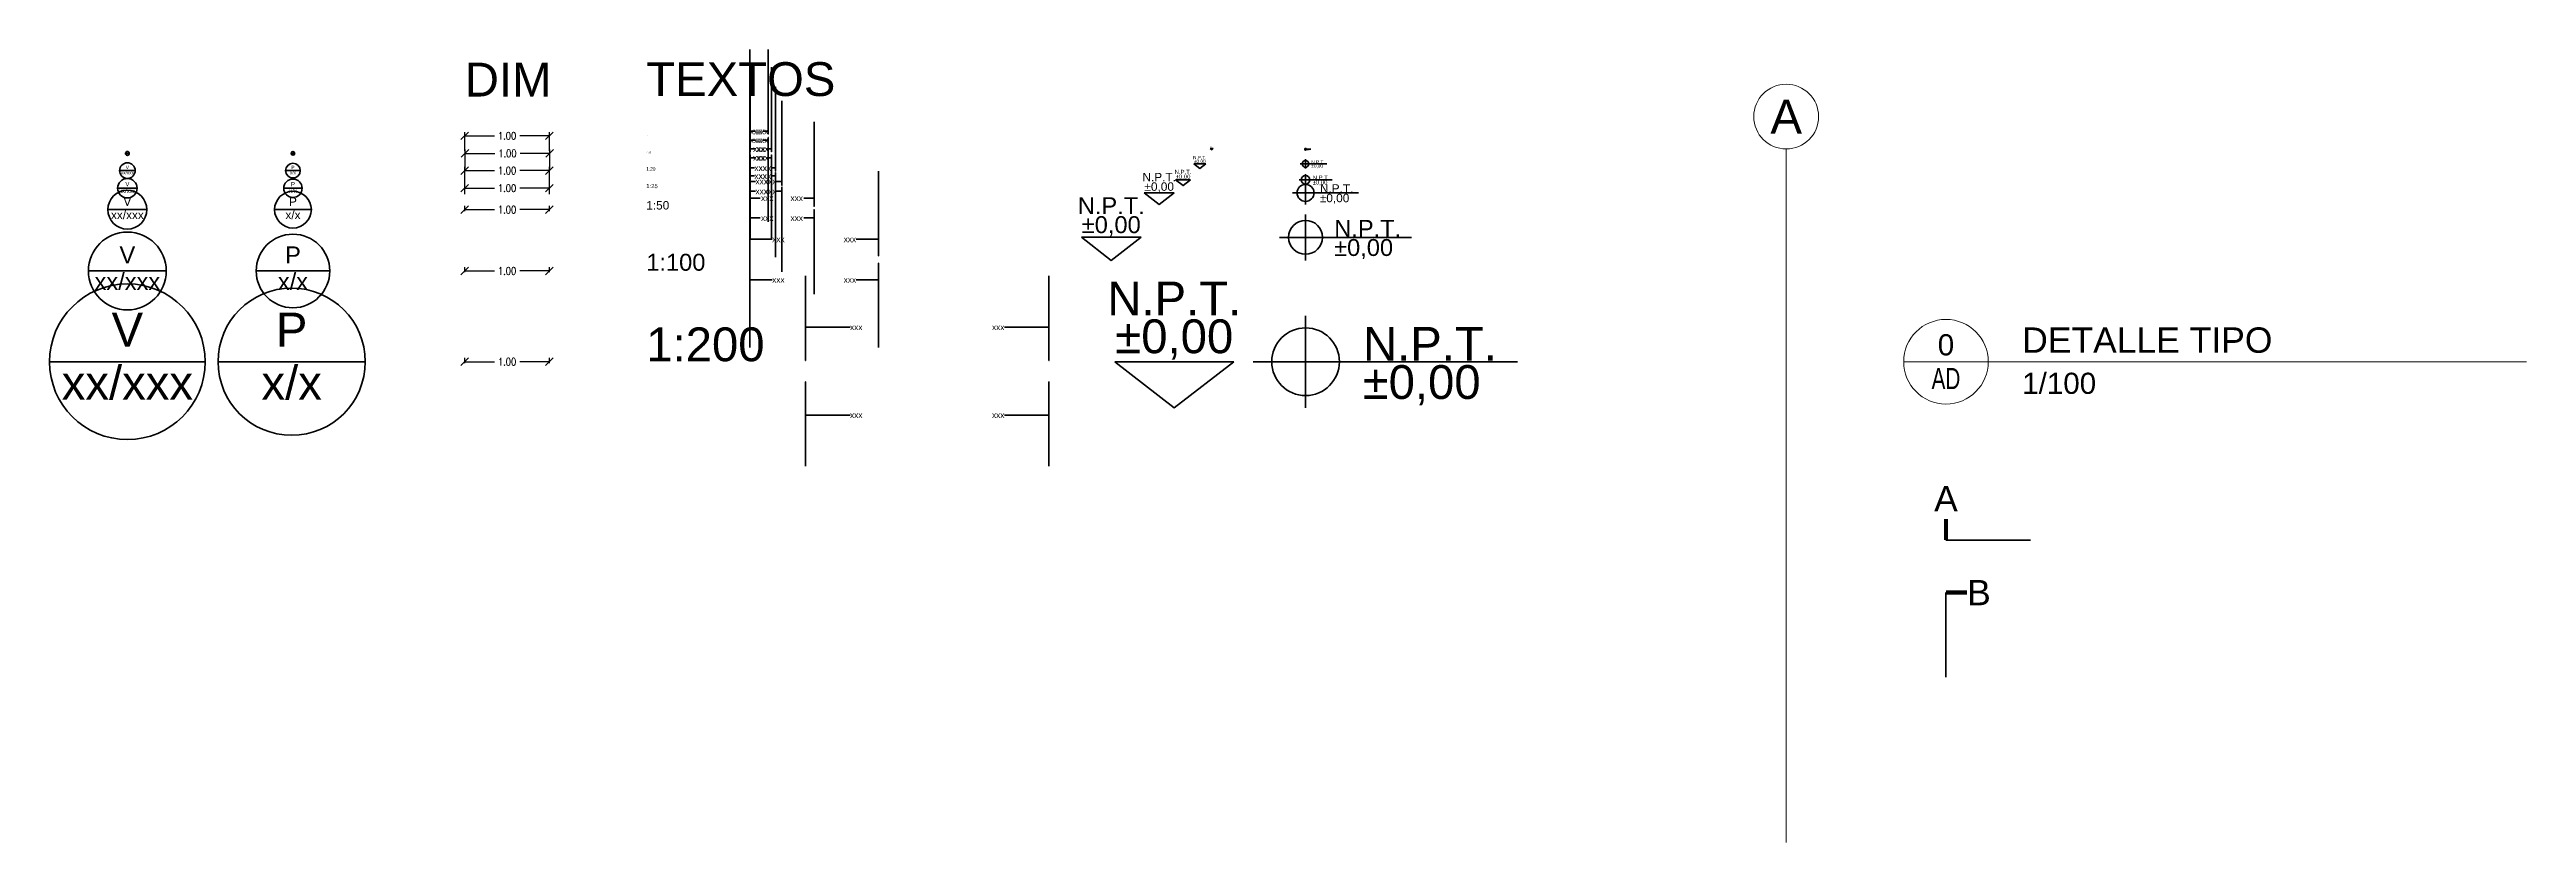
# Model space of a CAD drawing. Header units: metres. Extents: x 45 to 666, y -23 to 325.
# Drawn here: x 557.68 to 586.96, y 56.1 to 65.47 of the extents above; entities that cross this region are included whole.
import ezdxf
from ezdxf.enums import TextEntityAlignment as Align

# ---------------------------------------------------------------- set-up
doc = ezdxf.new("R2010")
doc.units = ezdxf.units.M
doc.header["$LTSCALE"] = 5
doc.header["$MEASUREMENT"] = 0
doc.layers.get('0').update_dxf_attribs({"color": 30})
doc.layers.get('DEFPOINTS').update_dxf_attribs({"color": 210})
for name, color, linetype, lineweight in [('A-ANNO-DIMS', 3, 'Continuous', 18), ('A-ANNO-KEYN', 3, 'Continuous', 18), ('A-ANNO-NOTE', 7, 'Continuous', 35), ('A-ANNO-SYMB', 3, 'Continuous', 18), ('A-ANNO-TEXT', 3, 'Continuous', 18)]:
    doc.layers.add(name, color=color, linetype=linetype, lineweight=lineweight)
doc.styles.add('E-ARIAL', font='arial.ttf')
doc.styles.add('E-ROMANS', font='romans.shx', dxfattribs={"width": 0.8})
doc.dimstyles.new('E-0050_TICK_18', dxfattribs={"dimscale": 0.001, "dimtxt": 90, "dimasz": 90, "dimexe": 45, "dimexo": 30, "dimgap": 45, "dimtad": 0, "dimzin": 0, "dimdsep": 46, "dimtxsty": 'E-ROMANS', "dimblk": 'OBLIQUE', "dimcen": 45, "dimclrd": 256, "dimclre": 256, "dimclrt": 256, "dimadec": 0, "dimazin": 0, "dimtfac": 1, "dimtmove": 1, "dimatfit": 3, "dimldrblk": 'OPEN90', "dimfxl": 1, "dimtfill": 1, "dimtolj": 1, "dimtzin": 0, "dimarcsym": 0})
doc.dimstyles.new('E-0200_TICK_12', dxfattribs={"dimscale": 0.001, "dimtxt": 240, "dimasz": 240, "dimexe": 120, "dimexo": 80, "dimgap": 120, "dimtad": 0, "dimzin": 0, "dimdsep": 46, "dimtxsty": 'E-ROMANS', "dimblk": 'OBLIQUE', "dimcen": 120, "dimclrd": 256, "dimclre": 256, "dimclrt": 256, "dimadec": 0, "dimazin": 0, "dimtfac": 1, "dimtmove": 1, "dimatfit": 3, "dimldrblk": 'OPEN90', "dimfxl": 1, "dimtfill": 1, "dimtolj": 1, "dimtzin": 0, "dimlwd": -1, "dimarcsym": 0})

# ---------------------------------------------------------------- blocks, each defined once
blk = doc.blocks.new('_Oblique')
at = {"color": 0, "linetype": 'ByBlock', "lineweight": -2}
blk.add_line((-0.5, -0.5), (0.5, 0.5), dxfattribs=at)
blk = doc.blocks.new('*D199')
at = {"layer": 'A-ANNO-DIMS', "lineweight": -2, "transparency": 16777216}
for p, q in [((562.591, 62.838), (562.591, 62.899)), ((562.591, 62.854), (562.942, 62.854)), ((563.591, 62.854), (563.241, 62.854)), ((563.591, 62.838), (563.591, 62.899))]:
    blk.add_line(p, q, dxfattribs=at)
at = {"layer": 'DEFPOINTS', "color": 0, "transparency": 16777216}
for p in [(562.591, 62.808), (563.591, 62.854), (563.591, 62.808)]:
    blk.add_point(p, dxfattribs=at)
at = {"layer": 'A-ANNO-DIMS', "lineweight": -2, "transparency": 16777216, "xscale": 0.09, "yscale": 0.09, "zscale": 0.09, "rotation": 180}
blk.add_blockref('_Oblique', (562.591, 62.854), dxfattribs=at)
at = {"layer": 'A-ANNO-DIMS', "lineweight": -2, "transparency": 16777216, "xscale": 0.09, "yscale": 0.09, "zscale": 0.09}
blk.add_blockref('_Oblique', (563.591, 62.854), dxfattribs=at)
at = {"layer": 'A-ANNO-DIMS', "transparency": 16777216, "insert": (563.091, 62.854), "char_height": 0.09, "attachment_point": 5, "style": 'E-ROMANS', "bg_fill": 3, "box_fill_scale": 1.25, "bg_fill_color": 256, "bg_fill_true_color": 13158600, "bg_fill_transparency": 0}
blk.add_mtext('\\A1;1.00', dxfattribs=at)
blk = doc.blocks.new('_Open90')
at = {"color": 0, "linetype": 'ByBlock', "lineweight": -2}
for p, q in [((0, 0), (-1, 0)), ((-0.5, 0.5), (0, 0)), ((0, 0), (-0.5, -0.5))]:
    blk.add_line(p, q, dxfattribs=at)
blk = doc.blocks.new('*D200')
at = {"layer": 'A-ANNO-DIMS', "lineweight": -2, "transparency": 16777216}
for p, q in [((562.591, 63.563), (562.591, 63.624)), ((562.591, 63.579), (562.942, 63.579)), ((563.591, 63.579), (563.241, 63.579)), ((563.591, 63.563), (563.591, 63.624))]:
    blk.add_line(p, q, dxfattribs=at)
at = {"layer": 'DEFPOINTS', "color": 0, "transparency": 16777216}
for p in [(562.591, 63.533), (563.591, 63.579), (563.591, 63.533)]:
    blk.add_point(p, dxfattribs=at)
at = {"layer": 'A-ANNO-DIMS', "lineweight": -2, "transparency": 16777216, "xscale": 0.09, "yscale": 0.09, "zscale": 0.09, "rotation": 180}
blk.add_blockref('_Oblique', (562.591, 63.579), dxfattribs=at)
at = {"layer": 'A-ANNO-DIMS', "lineweight": -2, "transparency": 16777216, "xscale": 0.09, "yscale": 0.09, "zscale": 0.09}
blk.add_blockref('_Oblique', (563.591, 63.579), dxfattribs=at)
at = {"layer": 'A-ANNO-DIMS', "transparency": 16777216, "insert": (563.091, 63.579), "char_height": 0.09, "attachment_point": 5, "style": 'E-ROMANS', "bg_fill": 3, "box_fill_scale": 1.25, "bg_fill_color": 256, "bg_fill_true_color": 13158600, "bg_fill_transparency": 0}
blk.add_mtext('\\A1;1.00', dxfattribs=at)
blk = doc.blocks.new('*D201')
at = {"layer": 'A-ANNO-DIMS', "lineweight": -2, "transparency": 16777216}
for p, q in [((562.591, 61.764), (562.591, 61.826)), ((562.591, 61.781), (562.942, 61.781)), ((563.591, 61.781), (563.241, 61.781)), ((563.591, 61.764), (563.591, 61.826))]:
    blk.add_line(p, q, dxfattribs=at)
at = {"layer": 'DEFPOINTS', "color": 0, "transparency": 16777216}
for p in [(563.591, 61.781), (562.591, 61.734), (563.591, 61.734)]:
    blk.add_point(p, dxfattribs=at)
at = {"layer": 'A-ANNO-DIMS', "lineweight": -2, "transparency": 16777216, "xscale": 0.09, "yscale": 0.09, "zscale": 0.09, "rotation": 180}
blk.add_blockref('_Oblique', (562.591, 61.781), dxfattribs=at)
at = {"layer": 'A-ANNO-DIMS', "lineweight": -2, "transparency": 16777216, "xscale": 0.09, "yscale": 0.09, "zscale": 0.09}
blk.add_blockref('_Oblique', (563.591, 61.781), dxfattribs=at)
at = {"layer": 'A-ANNO-DIMS', "transparency": 16777216, "insert": (563.091, 61.781), "char_height": 0.09, "attachment_point": 5, "style": 'E-ROMANS', "bg_fill": 3, "box_fill_scale": 1.25, "bg_fill_color": 256, "bg_fill_true_color": 13158600, "bg_fill_transparency": 0}
blk.add_mtext('\\A1;1.00', dxfattribs=at)
blk = doc.blocks.new('*D202')
at = {"layer": 'A-ANNO-DIMS', "lineweight": -2, "transparency": 16777216}
for p, q in [((562.591, 63.863), (562.591, 64.086)), ((562.591, 64.041), (562.942, 64.041)), ((563.591, 64.041), (563.241, 64.041)), ((563.591, 63.863), (563.591, 64.086))]:
    blk.add_line(p, q, dxfattribs=at)
at = {"layer": 'DEFPOINTS', "color": 0, "transparency": 16777216}
for p in [(562.591, 63.833), (563.591, 64.041), (563.591, 63.833)]:
    blk.add_point(p, dxfattribs=at)
at = {"layer": 'A-ANNO-DIMS', "lineweight": -2, "transparency": 16777216, "xscale": 0.09, "yscale": 0.09, "zscale": 0.09, "rotation": 180}
blk.add_blockref('_Oblique', (562.591, 64.041), dxfattribs=at)
at = {"layer": 'A-ANNO-DIMS', "lineweight": -2, "transparency": 16777216, "xscale": 0.09, "yscale": 0.09, "zscale": 0.09}
blk.add_blockref('_Oblique', (563.591, 64.041), dxfattribs=at)
at = {"layer": 'A-ANNO-DIMS', "transparency": 16777216, "insert": (563.091, 64.041), "char_height": 0.09, "attachment_point": 5, "style": 'E-ROMANS', "bg_fill": 3, "box_fill_scale": 1.25, "bg_fill_color": 256, "bg_fill_true_color": 13158600, "bg_fill_transparency": 0}
blk.add_mtext('\\A1;1.00', dxfattribs=at)
blk = doc.blocks.new('*D203')
at = {"layer": 'A-ANNO-DIMS', "lineweight": -2, "transparency": 16777216}
for p, q in [((562.591, 63.763), (562.591, 63.878)), ((562.591, 63.833), (562.942, 63.833)), ((563.591, 63.833), (563.241, 63.833)), ((563.591, 63.763), (563.591, 63.878))]:
    blk.add_line(p, q, dxfattribs=at)
at = {"layer": 'DEFPOINTS', "color": 0, "transparency": 16777216}
for p in [(563.591, 63.833), (562.591, 63.733), (563.591, 63.733)]:
    blk.add_point(p, dxfattribs=at)
at = {"layer": 'A-ANNO-DIMS', "lineweight": -2, "transparency": 16777216, "xscale": 0.09, "yscale": 0.09, "zscale": 0.09, "rotation": 180}
blk.add_blockref('_Oblique', (562.591, 63.833), dxfattribs=at)
at = {"layer": 'A-ANNO-DIMS', "lineweight": -2, "transparency": 16777216, "xscale": 0.09, "yscale": 0.09, "zscale": 0.09}
blk.add_blockref('_Oblique', (563.591, 63.833), dxfattribs=at)
at = {"layer": 'A-ANNO-DIMS', "transparency": 16777216, "insert": (563.091, 63.833), "char_height": 0.09, "attachment_point": 5, "style": 'E-ROMANS', "bg_fill": 3, "box_fill_scale": 1.25, "bg_fill_color": 256, "bg_fill_true_color": 13158600, "bg_fill_transparency": 0}
blk.add_mtext('\\A1;1.00', dxfattribs=at)
blk = doc.blocks.new('*D204')
at = {"layer": 'A-ANNO-DIMS', "lineweight": -2, "transparency": 16777216}
for p, q in [((562.591, 64.274), (562.591, 64.497)), ((562.591, 64.452), (562.942, 64.452)), ((563.591, 64.452), (563.241, 64.452)), ((563.591, 64.274), (563.591, 64.497))]:
    blk.add_line(p, q, dxfattribs=at)
at = {"layer": 'DEFPOINTS', "color": 0, "transparency": 16777216}
for p in [(563.591, 64.452), (562.591, 64.244), (563.591, 64.244)]:
    blk.add_point(p, dxfattribs=at)
at = {"layer": 'A-ANNO-DIMS', "lineweight": -2, "transparency": 16777216, "xscale": 0.09, "yscale": 0.09, "zscale": 0.09, "rotation": 180}
blk.add_blockref('_Oblique', (562.591, 64.452), dxfattribs=at)
at = {"layer": 'A-ANNO-DIMS', "lineweight": -2, "transparency": 16777216, "xscale": 0.09, "yscale": 0.09, "zscale": 0.09}
blk.add_blockref('_Oblique', (563.591, 64.452), dxfattribs=at)
at = {"layer": 'A-ANNO-DIMS', "transparency": 16777216, "insert": (563.091, 64.452), "char_height": 0.09, "attachment_point": 5, "style": 'E-ROMANS', "bg_fill": 3, "box_fill_scale": 1.25, "bg_fill_color": 256, "bg_fill_true_color": 13158600, "bg_fill_transparency": 0}
blk.add_mtext('\\A1;1.00', dxfattribs=at)
blk = doc.blocks.new('TAG-EJE')
at = {"linetype": 'Continuous'}
blk.add_circle((0, 0), 0.383, dxfattribs=at)
at = {"style": 'E-ARIAL'}
blk.add_attdef('A', text='', height=0.4, dxfattribs=at).set_placement((0, 0), align=Align.MIDDLE_CENTER)
blk = doc.blocks.new('TAG-DETALLE')
blk.add_lwpolyline([(-0.5, 0), (6.861, 0)])
blk.add_circle((0, 0), 0.5)
at = {"style": 'E-ARIAL'}
blk.add_attdef('Nº', text='', height=0.25, dxfattribs=at).set_placement((0, 0), align=Align.BOTTOM_CENTER)
for tag, p, height in [('DETALLE', (0.901, 0.106), 0.3), ('ESCALA', (0.901, -0.38), 0.25)]:
    blk.add_attdef(tag, p, '', height=height, dxfattribs=at)
at = {"style": 'E-ARIAL', "width": 0.7}
blk.add_attdef('AD', text='', height=0.25, dxfattribs=at).set_placement((0, -0.074), align=Align.TOP_CENTER)
blk = doc.blocks.new('TAG-CORTE')
blk.add_line((2, 0), (0, 0))
at = {"const_width": 0.1}
blk.add_lwpolyline([(0, 0), (0, 0.5)], dxfattribs=at)
at = {"style": 'E-ARIAL'}
blk.add_attdef('A', text='', height=0.6, dxfattribs=at).set_placement((0, 0.5), align=Align.BOTTOM_CENTER)
blk = doc.blocks.new('TAG-CORTE-2')
blk.add_line((0, 0), (0, 2))
at = {"const_width": 0.1}
blk.add_lwpolyline([(0, 2), (0.5, 2)], dxfattribs=at)
at = {"style": 'E-ARIAL'}
blk.add_attdef('A', text='', height=0.6, dxfattribs=at).set_placement((0.5, 2), align=Align.MIDDLE_LEFT)
blk = doc.blocks.new('TAG-LEVEL-PL')
for p, q in [((0, -0.1359), (0, 0.1359)), ((-0.1545, 0), (0.6266, 0))]:
    blk.add_line(p, q)
blk.add_circle((0, 0), 0.1)
at = {"style": 'E-ARIAL'}
blk.add_attdef('REF', text='', height=0.1, dxfattribs=at).set_placement((0.1697, -0.0271), align=Align.BOTTOM_LEFT)
blk.add_attdef('NIVEL', text='', height=0.1, dxfattribs=at).set_placement((0.1688, -0.01), align=Align.TOP_LEFT)
blk = doc.blocks.new('TAG-LEVEL-CO')
for points in [[(0.352, 0.272), (-0.352, 0.272)], [(0.352, 0.272), (0, 0), (-0.352, 0.272)]]:
    blk.add_lwpolyline(points)
at = {"style": 'E-ARIAL'}
for tag, p in [('N.P.T.', (0, 0.486)), ('%%P0,00', (0, 0.262))]:
    blk.add_attdef(tag, text='', height=0.2, dxfattribs=at).set_placement(p, align=Align.BOTTOM_CENTER)
blk = doc.blocks.new('TAG-DOOR')
blk.add_lwpolyline([(-0.435, 0), (0.435, 0)])
blk.add_circle((0, 0), 0.435)
at = {"style": 'E-ARIAL'}
blk.add_attdef('P', text='', height=0.2, dxfattribs=at).set_placement((0, 0.03), align=Align.BOTTOM_CENTER)
blk.add_attdef('80/75', text='', height=0.2, dxfattribs=at).set_placement((0, -0.024), align=Align.TOP_CENTER)
blk = doc.blocks.new('TAG-WINDOW')
blk.add_lwpolyline([(-0.92, 0), (0.92, 0)])
blk.add_circle((0, 0), 0.92)
at = {"style": 'E-ARIAL'}
blk.add_attdef('V', text='', height=0.4, dxfattribs=at).set_placement((0, 0.06), align=Align.BOTTOM_CENTER)
blk.add_attdef('40/120', text='', height=0.4, dxfattribs=at).set_placement((0, -0.048), align=Align.TOP_CENTER)
blk = doc.blocks.new('*D205')
at = {"layer": 'A-ANNO-DIMS', "lineweight": -2, "transparency": 16777216}
for p, q in [((562.595, 64.065), (562.595, 64.289)), ((562.595, 64.244), (562.946, 64.244)), ((563.595, 64.244), (563.245, 64.244)), ((563.595, 64.065), (563.595, 64.289))]:
    blk.add_line(p, q, dxfattribs=at)
at = {"layer": 'DEFPOINTS', "color": 0, "transparency": 16777216}
for p in [(563.595, 64.244), (562.595, 64.035), (563.595, 64.035)]:
    blk.add_point(p, dxfattribs=at)
at = {"layer": 'A-ANNO-DIMS', "lineweight": -2, "transparency": 16777216, "xscale": 0.09, "yscale": 0.09, "zscale": 0.09, "rotation": 180}
blk.add_blockref('_Oblique', (562.595, 64.244), dxfattribs=at)
at = {"layer": 'A-ANNO-DIMS', "lineweight": -2, "transparency": 16777216, "xscale": 0.09, "yscale": 0.09, "zscale": 0.09}
blk.add_blockref('_Oblique', (563.595, 64.244), dxfattribs=at)
at = {"layer": 'A-ANNO-DIMS', "transparency": 16777216, "insert": (563.095, 64.244), "char_height": 0.09, "attachment_point": 5, "style": 'E-ROMANS', "bg_fill": 3, "box_fill_scale": 1.25, "bg_fill_color": 256, "bg_fill_true_color": 13158600, "bg_fill_transparency": 0}
blk.add_mtext('\\A1;1.00', dxfattribs=at)

msp = doc.modelspace()

# ---------------------------------------------------------------- linework, layer by layer
at = {"layer": 'A-ANNO-SYMB'}
msp.add_lwpolyline([(578.2095, 64.2965), (578.2095, 56.0963)], dxfattribs=at)

# ---------------------------------------------------------------- block references
at = {"layer": 'A-ANNO-KEYN'}
msp.add_blockref('TAG-DETALLE', (580.0979, 61.7809), dxfattribs=at).add_auto_attribs({'DETALLE': 'DETALLE TIPO', 'ESCALA': '1/100', 'Nº': '0', 'AD': 'AD'})
at = {"layer": 'A-ANNO-NOTE'}
for name, p, xscale, yscale, zscale, values in [('TAG-WINDOW', (558.6034, 64.041), 0.1000000000000227, 0.1000000000000227, 0.1000000000000227, {'V': 'V', '40/120': 'xx/xxx'}), ('TAG-WINDOW', (558.6034, 64.2439), 0.02499999999997726, 0.02499999999997726, 0.02499999999997726, {'V': 'V', '40/120': 'xx/xxx'}), ('TAG-DOOR', (560.5604, 64.041), 0.1999999999999886, 0.1999999999999886, 0.1999999999999886, {'P': 'P', '80/75': 'x/x'}), ('TAG-DOOR', (560.5604, 64.2439), 0.05000000000001137, 0.05000000000001137, 0.05000000000001137, {'P': 'P', '80/75': 'x/x'}), ('TAG-LEVEL-CO', (571.2787, 64.0657), 0.1999999999999886, 0.1999999999999886, 0.1999999999999886, {'%%P0,00': '%%P0,00', 'N.P.T.': 'N.P.T.'}), ('TAG-LEVEL-CO', (571.4204, 64.2878), 0.05000000000001137, 0.05000000000001137, 0.05000000000001137, {'%%P0,00': '%%P0,00', 'N.P.T.': 'N.P.T.'}), ('TAG-LEVEL-PL', (572.5285, 64.12), 0.3999999999999773, 0.3999999999999773, 0.3999999999999773, {'NIVEL': '%%P0,00', 'REF': 'N.P.T.'}), ('TAG-LEVEL-PL', (572.5285, 64.2932), 0.1000000000000227, 0.1000000000000227, 0.1000000000000227, {'NIVEL': '%%P0,00', 'REF': 'N.P.T.'}), ('TAG-WINDOW', (558.6034, 63.8326), 0.125, 0.125, 0.125, {'V': 'V', '40/120': 'xx/xxx'}), ('TAG-DOOR', (560.5604, 63.8326), 0.25, 0.25, 0.25, {'P': 'P', '80/75': 'x/x'}), ('TAG-LEVEL-CO', (570.7988, 63.6408), 0.5, 0.5, 0.5, {'%%P0,00': '%%P0,00', 'N.P.T.': 'N.P.T.'}), ('TAG-LEVEL-CO', (571.0807, 63.8635), 0.25, 0.25, 0.25, {'%%P0,00': '%%P0,00', 'N.P.T.': 'N.P.T.'}), ('TAG-LEVEL-PL', (572.5285, 63.9314), 0.5, 0.5, 0.5, {'NIVEL': '%%P0,00', 'REF': 'N.P.T.'}), ('TAG-WINDOW', (558.6034, 63.5791), 0.25, 0.25, 0.25, {'V': 'V', '40/120': 'xx/xxx'}), ('TAG-DOOR', (560.5604, 63.5791), 0.5, 0.5, 0.5, {'P': 'P', '80/75': 'x/x'}), ('TAG-WINDOW', (558.6034, 62.8541), 0.5, 0.5, 0.5, {'V': 'V', '40/120': 'xx/xxx'}), ('TAG-LEVEL-PL', (572.5285, 63.2515), 2, 2, 2, {'NIVEL': '%%P0,00', 'REF': 'N.P.T.'}), ('TAG-DOOR', (560.5451, 61.7809), 2, 2, 2, {'P': 'P', '80/75': 'x/x'}), ('TAG-LEVEL-CO', (570.977, 61.2374), 2, 2, 2, {'%%P0,00': '%%P0,00', 'N.P.T.': 'N.P.T.'}), ('TAG-LEVEL-PL', (572.5285, 61.7809), 4, 4, 4, {'NIVEL': '%%P0,00', 'REF': 'N.P.T.'}), ('TAG-CORTE', (580.0979, 59.6715), 0.5, 0.5, 0.5, {'A': 'A'}), ('TAG-CORTE-2', (580.0979, 58.0511), 0.5, 0.5, 0.5, {'A': 'B'})]:
    msp.add_blockref(name, p, dxfattribs=dict(at, xscale=xscale, yscale=yscale, zscale=zscale)).add_auto_attribs(values)
for name, p, values in [('TAG-LEVEL-PL', (572.5285, 63.7767), {'NIVEL': '%%P0,00', 'REF': 'N.P.T.'}), ('TAG-LEVEL-CO', (570.2319, 62.9798), {'%%P0,00': '%%P0,00', 'N.P.T.': 'N.P.T.'}), ('TAG-DOOR', (560.5604, 62.8541), {'P': 'P', '80/75': 'x/x'}), ('TAG-WINDOW', (558.6034, 61.7809), {'V': 'V', '40/120': 'xx/xxx'})]:
    msp.add_blockref(name, p, dxfattribs=at).add_auto_attribs(values)
at = {"layer": 'A-ANNO-SYMB'}
msp.add_blockref('TAG-EJE', (578.2095, 64.6795), dxfattribs=at).add_auto_attribs({'A': 'A'})

# ---------------------------------------------------------------- texts
at = {"layer": 'A-ANNO-NOTE', "char_height": 0.07, "style": 'E-ARIAL'}
for insert, attachment_point in [((566.1067, 64.5055), 6), ((566.1067, 64.4012), 6), ((566.0324, 64.5054), 4), ((566.0324, 64.4012), 4), ((566.1455, 64.2971), 6), ((566.1455, 64.1928), 6), ((566.0362, 64.2971), 4), ((566.0362, 64.1928), 4), ((566.0141, 64.0722), 4), ((566.0141, 63.9779), 4), ((566.0273, 63.9139), 4), ((566.2121, 64.0722), 6), ((566.2121, 63.9779), 6), ((566.2747, 63.9139), 6), ((566.0273, 63.7961), 4), ((566.093, 63.7163), 4), ((566.2747, 63.7961), 6), ((566.5879, 63.7163), 6), ((566.093, 63.4806), 4), ((566.2246, 63.2296), 4), ((566.5878, 63.4806), 6), ((567.2165, 63.2296), 6), ((566.2246, 62.75), 4), ((567.2164, 62.75), 6), ((567.1445, 62.1896), 4), ((568.9693, 62.1896), 6), ((567.1447, 61.1507), 4), ((568.9693, 61.1507), 6)]:
    msp.add_mtext('xxx', dxfattribs=dict(at, insert=insert, attachment_point=attachment_point))
at = {"layer": 'A-ANNO-TEXT', "attachment_point": 7, "style": 'E-ARIAL'}
for s, insert, char_height in [('DIM', (562.5914, 64.917), 0.4), ('TEXTOS', (564.7362, 64.917), 0.4), ('1:5', (564.7362, 64.4522), 0.01), ('1:10', (564.7399, 64.2439), 0.02), ('1:20', (564.7362, 64.041), 0.04), ('1:25', (564.7362, 63.8326), 0.05), ('1:50', (564.7362, 63.5791), 0.1), ('1:100', (564.7362, 62.8541), 0.2), ('1:200', (564.7362, 61.7809), 0.4)]:
    msp.add_mtext(s, dxfattribs=dict(at, insert=insert, char_height=char_height))

# ---------------------------------------------------------------- dimensions: what is measured, and where the dimension line sits
at = {"layer": 'A-ANNO-DIMS'}
for base, p1, p2, picture, middle in [((563.5914, 64.041), (562.5914, 63.8326), (563.5914, 63.8326), '*D202', (563.0914, 64.041)), ((563.5914, 63.5791), (562.5914, 63.5326), (563.5914, 63.5326), '*D200', (563.0914, 63.5791)), ((563.5914, 62.8541), (562.5914, 62.8076), (563.5914, 62.8076), '*D199', (563.0914, 62.8541)), ((563.5914, 61.7809), (562.5914, 61.7344), (563.5914, 61.7344), '*D201', (563.0914, 61.7809))]:
    dim = msp.add_linear_dim(base=base, p1=p1, p2=p2, dimstyle='E-0050_TICK_18', dxfattribs=at)
    dim.commit()
    dim.dimension.update_dxf_attribs({"geometry": picture, "text_midpoint": middle})

# ---------------------------------------------------------------- leaders
at = {"layer": 'A-ANNO-NOTE', "annotation_type": 0, "has_hookline": 1, "text_width": 0.1453}
for points, override, hookline_direction in [([(565.9615, 64.4726), (565.9615, 64.5055), (566.0221, 64.5055)], {"dimasz": 0.02, "dimgap": 0.8, "dimtad": 0, "dimldrblk": 'Open90'}, 0), ([(566.1776, 64.4726), (566.1776, 64.5055), (566.117, 64.5055)], {"dimasz": 0.02, "dimgap": 0.8, "dimtad": 0, "dimldrblk": 'Open90'}, 1), ([(566.2647, 64.0328), (566.2647, 64.0722), (566.2121, 64.0722)], {"dimasz": 0.08, "dimtad": 0, "dimldrblk": 'Open90'}, 1), ([(565.9615, 64.0328), (565.9615, 64.0722), (566.0141, 64.0722)], {"dimasz": 0.08, "dimgap": 0.8, "dimtad": 0, "dimldrblk": 'Open90'}, 0), ([(565.9653, 64.2642), (565.9653, 64.2971), (566.0259, 64.2971)], {"dimasz": 0.05, "dimgap": 0.8, "dimtad": 0, "dimldrblk": 'Open90'}, 0), ([(566.2164, 64.2642), (566.2164, 64.2971), (566.1559, 64.2971)], {"dimasz": 0.05, "dimgap": 0.8, "dimtad": 0, "dimldrblk": 'Open90'}, 1), ([(565.9615, 63.8646), (565.9615, 63.9139), (566.0273, 63.9139)], {"dimasz": 0.1, "dimgap": 0.8, "dimtad": 0, "dimldrblk": 'Open90'}, 0), ([(566.3404, 63.8646), (566.3404, 63.9139), (566.2747, 63.9139)], {"dimasz": 0.1, "dimtad": 0, "dimldrblk": 'Open90'}, 1), ([(565.9615, 63.6177), (565.9615, 63.7163), (566.0826, 63.7163)], {"dimasz": 0.2, "dimgap": 0.8, "dimtad": 0, "dimldrblk": 'Open90'}, 0), ([(565.9615, 64.4341), (565.9615, 64.4012), (566.0221, 64.4012)], {"dimasz": 0.02, "dimgap": 0.8, "dimtad": 0, "dimldrblk": 'Open90'}, 0), ([(566.1776, 64.4341), (566.1776, 64.4012), (566.117, 64.4012)], {"dimasz": 0.02, "dimgap": 0.8, "dimtad": 0, "dimldrblk": 'Open90'}, 1), ([(566.7193, 63.6177), (566.7193, 63.7163), (566.5982, 63.7163)], {"dimasz": 0.2, "dimtad": 0, "dimldrblk": 'Open90'}, 1), ([(565.9653, 64.2257), (565.9653, 64.1929), (566.0259, 64.1928)], {"dimasz": 0.05, "dimgap": 0.8, "dimtad": 0, "dimldrblk": 'Open90'}, 0), ([(566.2164, 64.2257), (566.2164, 64.1929), (566.1559, 64.1928)], {"dimasz": 0.05, "dimgap": 0.8, "dimtad": 0, "dimldrblk": 'Open90'}, 1), ([(566.2647, 64.0174), (566.2647, 63.9779), (566.2121, 63.9779)], {"dimasz": 0.08, "dimtad": 0, "dimldrblk": 'Open90'}, 1), ([(565.9615, 63.0324), (565.9615, 63.2296), (566.2246, 63.2297)], {"dimasz": 0.4, "dimgap": 0.8, "dimtad": 0, "dimldrblk": 'Open90'}, 0), ([(565.9615, 64.0174), (565.9615, 63.9779), (566.0141, 63.9779)], {"dimasz": 0.08, "dimtad": 0, "dimldrblk": 'Open90'}, 0), ([(565.9615, 63.8454), (565.9615, 63.7961), (566.0273, 63.7961)], {"dimasz": 0.1, "dimtad": 0, "dimldrblk": 'Open90'}, 0), ([(566.3404, 63.8454), (566.3404, 63.7961), (566.2747, 63.7961)], {"dimasz": 0.1, "dimtad": 0, "dimldrblk": 'Open90'}, 1), ([(567.4795, 63.0324), (567.4795, 63.2296), (567.2165, 63.2297)], {"dimasz": 0.4, "dimtad": 0, "dimldrblk": 'Open90'}, 1), ([(565.9615, 63.5792), (565.9615, 63.4806), (566.0826, 63.4806)], {"dimasz": 0.2, "dimtad": 0, "dimldrblk": 'Open90'}, 0), ([(566.7193, 63.5792), (566.7193, 63.4806), (566.5982, 63.4806)], {"dimasz": 0.2, "dimtad": 0, "dimldrblk": 'Open90'}, 1), ([(565.9615, 62.9472), (565.9615, 62.75), (566.2246, 62.75)], {"dimasz": 0.4, "dimtad": 0, "dimldrblk": 'Open90'}, 0), ([(567.4795, 62.9472), (567.4795, 62.75), (567.2164, 62.75)], {"dimasz": 0.4, "dimtad": 0, "dimldrblk": 'Open90'}, 1), ([(566.6183, 61.7952), (566.6183, 62.1896), (567.1445, 62.1896)], {"dimasz": 0.8, "dimtad": 0, "dimldrblk": 'Open90'}, 0), ([(569.4956, 61.7952), (569.4956, 62.1896), (568.9693, 62.1896)], {"dimasz": 0.8, "dimtad": 0, "dimldrblk": 'Open90'}, 1), ([(566.6183, 61.5451), (566.6183, 61.1507), (567.1447, 61.1507)], {"dimasz": 0.8, "dimgap": 0.8, "dimtad": 0, "dimldrblk": 'Open90'}, 0), ([(569.4956, 61.5451), (569.4956, 61.1507), (568.9693, 61.1507)], {"dimasz": 0.8, "dimtad": 0, "dimldrblk": 'Open90'}, 1)]:
    msp.add_leader(points, dimstyle='E-0200_TICK_12', override=override, dxfattribs=dict(at, hookline_direction=hookline_direction))

# ---------------------------------------------------------------- next in the draw order: dimensions: what is measured, and where the dimension line sits
at = {"layer": 'A-ANNO-DIMS'}
for base, p1, p2, picture, middle in [((563.5914, 64.4522), (562.5914, 64.2439), (563.5914, 64.2439), '*D204', (563.0914, 64.4522)), ((563.5914, 63.8326), (562.5914, 63.7326), (563.5914, 63.7326), '*D203', (563.0914, 63.8326))]:
    dim = msp.add_linear_dim(base=base, p1=p1, p2=p2, dimstyle='E-0050_TICK_18', dxfattribs=at)
    dim.commit()
    dim.dimension.update_dxf_attribs({"geometry": picture, "text_midpoint": middle})

# ---------------------------------------------------------------- next in the draw order: dimensions: what is measured, and where the dimension line sits
dim = msp.add_linear_dim(base=(563.5951, 64.2439), p1=(562.5951, 64.0355), p2=(563.5951, 64.0355), dimstyle='E-0050_TICK_18', dxfattribs=at)
dim.commit()
dim.dimension.update_dxf_attribs({"geometry": '*D205', "text_midpoint": (563.0951, 64.2439)})

doc.saveas('drawing.dxf')
